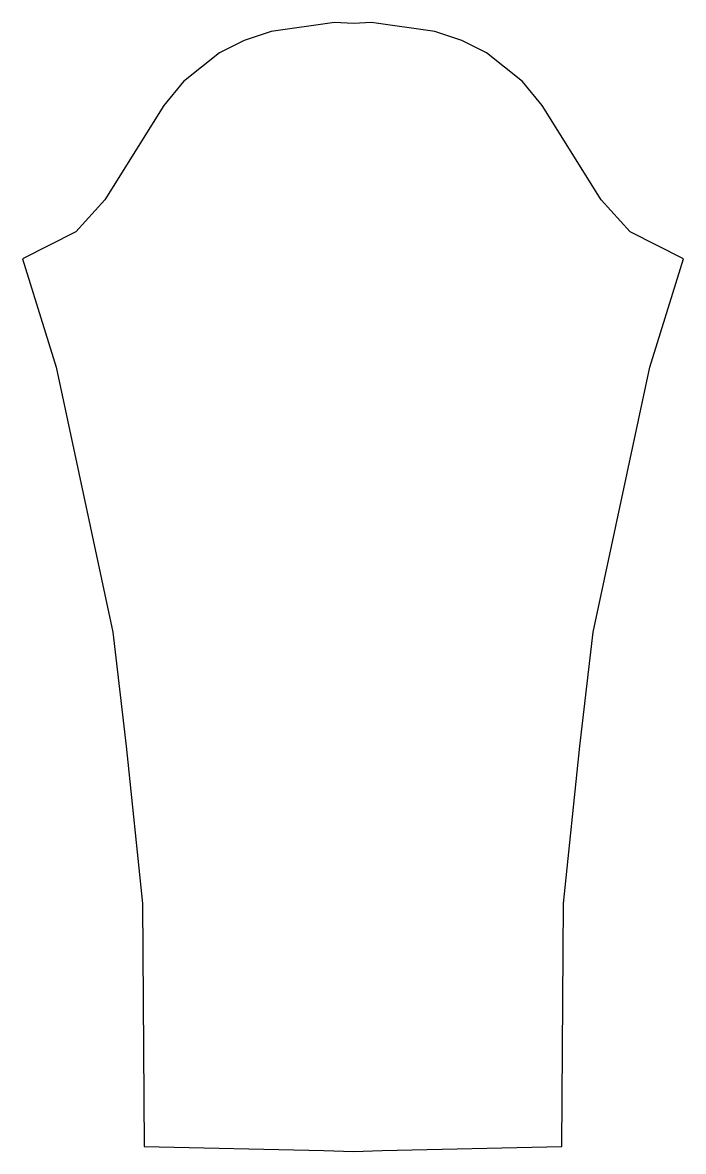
# Model space of a CAD drawing. Header units: metres. Extents: x 1.3 to 32.9, y -59.3 to -5.4.
import ezdxf

# ---------------------------------------------------------------- set-up
doc = ezdxf.new("R2010")
doc.units = ezdxf.units.M

msp = doc.modelspace()

# ---------------------------------------------------------------- linework, layer by layer
msp.add_lwpolyline([(17.098, -5.412), (16.196, -5.373), (13.176, -5.804), (11.882, -6.235), (10.706, -6.824), (8.98, -8.196), (8.039, -9.333), (5.216, -13.843), (3.843, -15.373), (1.294, -16.667), (2.902, -21.843), (5.608, -34.51), (6.235, -39.961), (7.02, -47.49), (7.098, -59.098), (15.686, -59.294), (17.098, -59.333), (18.471, -59.294), (27.059, -59.098), (27.137, -47.49), (27.922, -39.961), (28.549, -34.51), (31.255, -21.843), (32.863, -16.667), (30.314, -15.373), (28.941, -13.843), (26.118, -9.333), (25.176, -8.196), (23.451, -6.824), (22.275, -6.235), (20.98, -5.804), (17.961, -5.373)], close=True)

doc.saveas('drawing.dxf')
